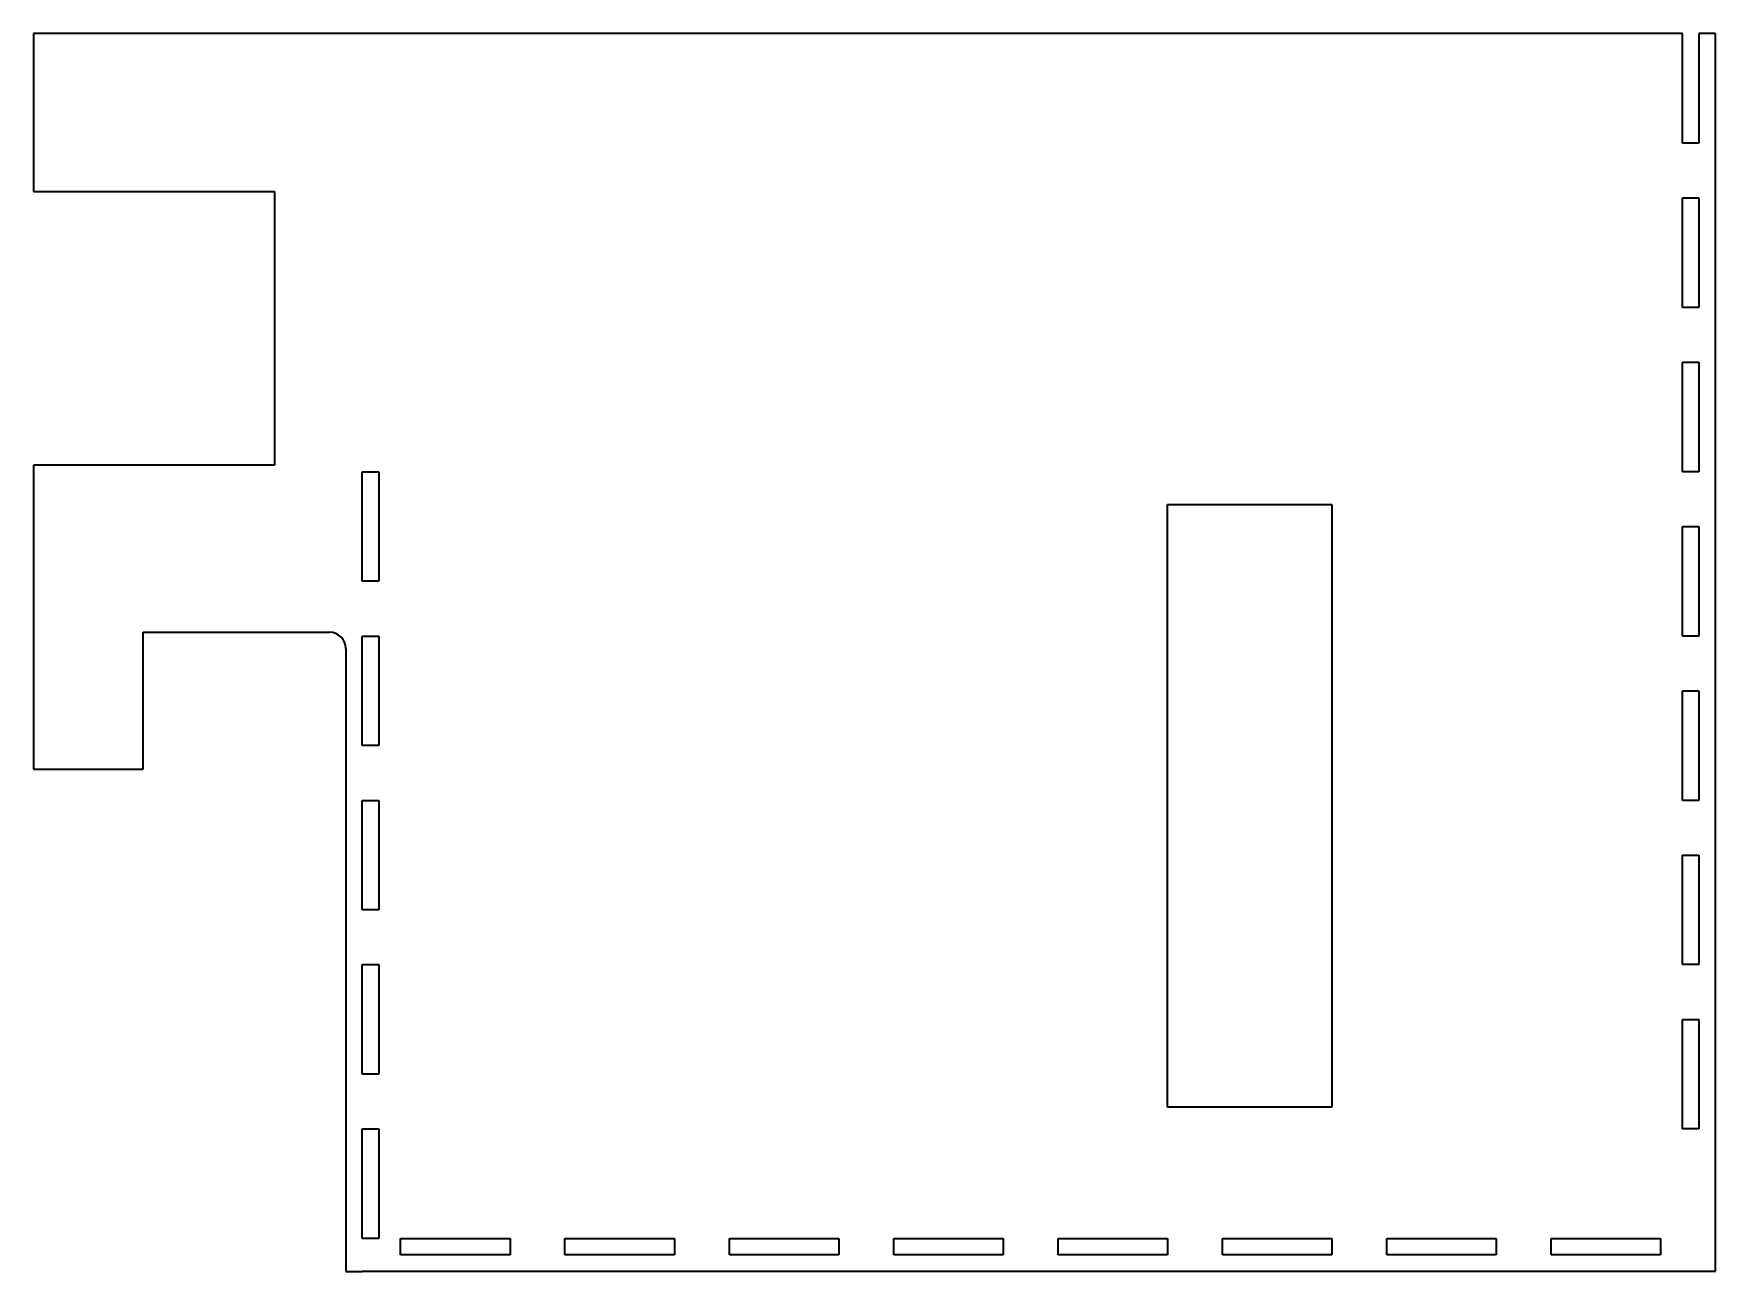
# Model space of a CAD drawing. Header units: millimetres. Extents: x 71 to 378, y 10 to 236.
import ezdxf

# ---------------------------------------------------------------- set-up
doc = ezdxf.new("R2010")
doc.units = ezdxf.units.MM
doc.layers.add('1', color=7, linetype='Continuous', true_color=0xffffff)

msp = doc.modelspace()

# ---------------------------------------------------------------- linework, layer by layer
at = {"layer": '1', "color": 252, "linetype": 'Continuous', "lineweight": 35}
for p, q in [((71, 236), (71, 207.2)), ((372, 236), (71, 236)), ((372, 216), (372, 236)), ((378, 236), (375, 236)), ((375, 236), (375, 216)), ((378, 10), (378, 236)), ((375, 216), (372, 216)), ((71, 207.2), (115, 207.2)), ((115, 207.2), (115, 157.2)), ((372, 206), (375, 206)), ((372, 186), (372, 206)), ((375, 206), (375, 186)), ((375, 186), (372, 186)), ((372, 156), (372, 176)), ((372, 176), (375, 176)), ((375, 176), (375, 156)), ((115, 157.2), (71, 157.2)), ((71, 157.2), (71, 101.7)), ((131, 136), (131, 156)), ((131, 156), (134, 156)), ((134, 156), (134, 136)), ((375, 156), (372, 156)), ((278, 150), (308, 150)), ((278, 40), (278, 150)), ((308, 150), (308, 40)), ((372, 126), (372, 146)), ((372, 146), (375, 146)), ((375, 146), (375, 126)), ((134, 136), (131, 136)), ((91, 101.7), (91, 126.7)), ((91, 126.7), (125, 126.7)), ((131, 126), (134, 126)), ((131, 106), (131, 126)), ((134, 126), (134, 106)), ((375, 126), (372, 126)), ((128, 123.7), (128, 9.99)), ((372, 116), (375, 116)), ((372, 96), (372, 116)), ((375, 116), (375, 96)), ((134, 106), (131, 106)), ((71, 101.7), (91, 101.7)), ((131, 76), (131, 96)), ((131, 96), (134, 96)), ((134, 96), (134, 76)), ((375, 96), (372, 96)), ((372, 86), (375, 86)), ((372, 66), (372, 86)), ((375, 86), (375, 66)), ((134, 76), (131, 76)), ((131, 66), (134, 66)), ((131, 46), (131, 66)), ((134, 66), (134, 46)), ((375, 66), (372, 66)), ((372, 56), (375, 56)), ((372, 36), (372, 56)), ((375, 56), (375, 36)), ((134, 46), (131, 46)), ((308, 40), (278, 40)), ((131, 36), (134, 36)), ((131, 16), (131, 36)), ((134, 36), (134, 16)), ((375, 36), (372, 36)), ((134, 16), (131, 16)), ((138, 13), (138, 16)), ((138, 16), (158, 16)), ((158, 16), (158, 13)), ((168, 16), (188, 16)), ((168, 13), (168, 16)), ((188, 16), (188, 13)), ((198, 16), (218, 16)), ((198, 13), (198, 16)), ((218, 16), (218, 13)), ((228, 13), (228, 16)), ((228, 16), (248, 16)), ((248, 16), (248, 13)), ((258, 13), (258, 16)), ((258, 16), (278, 16)), ((278, 16), (278, 13)), ((288, 16), (308, 16)), ((288, 13), (288, 16)), ((308, 16), (308, 13)), ((318, 16), (338, 16)), ((318, 13), (318, 16)), ((338, 16), (338, 13)), ((348, 16), (368, 16)), ((348, 13), (348, 16)), ((368, 16), (368, 13)), ((158, 13), (138, 13)), ((188, 13), (168, 13)), ((218, 13), (198, 13)), ((248, 13), (228, 13)), ((278, 13), (258, 13)), ((308, 13), (288, 13)), ((338, 13), (318, 13)), ((368, 13), (348, 13)), ((128, 9.99), (131, 9.99)), ((131, 9.99), (131, 10)), ((131, 10), (378, 10))]:
    msp.add_line(p, q, dxfattribs=at)
msp.add_arc((125, 123.7), 3, 0, 90, dxfattribs=at)

doc.saveas('drawing.dxf')
